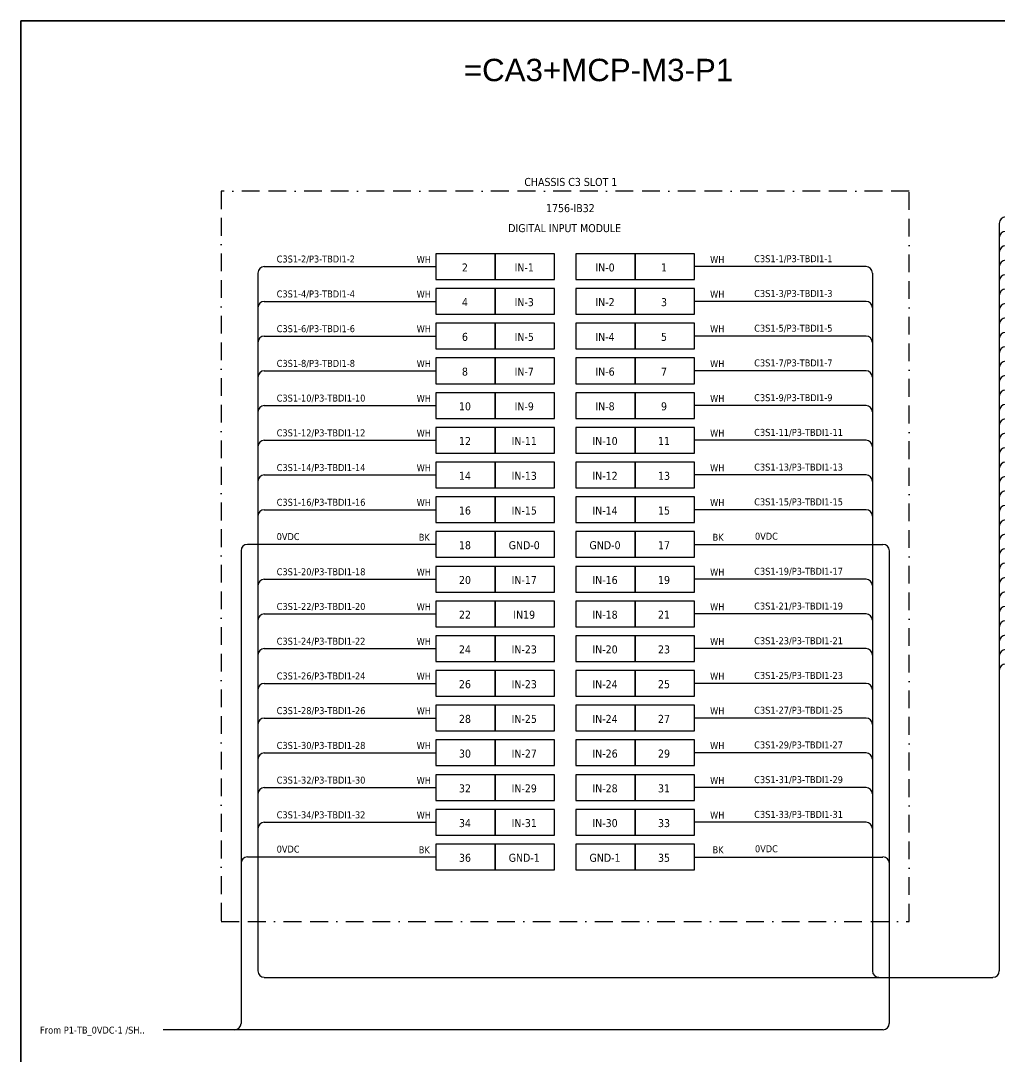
# Model space of a CAD drawing. Header units: millimetres. Extents: x 0 to 62600, y 0 to 14837.
# Drawn here: x 4193 to 5592, y 7233 to 8713 of the extents above; entities that cross this region are included whole.
import ezdxf
from ezdxf.enums import TextEntityAlignment as Align

# ---------------------------------------------------------------- set-up
doc = ezdxf.new("R2010")
doc.units = ezdxf.units.MM
doc.linetypes.add('BORDERX2', pattern=[88.9, 25.4, -12.7, 25.4, -12.7, 0, -12.7])
doc.layers.add('HELPPOINT', color=7, linetype='Continuous')
doc.layers.add('x01001-FrameArea', color=2, linetype='BORDERX2')
doc.layers.add('IE-EQUIP', color=253, linetype='Continuous', lineweight=25)
doc.layers.add('IE-WIRE', color=7, linetype='Continuous', lineweight=25)
doc.styles.get("Standard").update_dxf_attribs({"font": 'arial.ttf'})
doc.styles.add('Tahoma', font='')
doc.styles.get('Tahoma').set_extended_font_data('Tahoma')

msp = doc.modelspace()

# ---------------------------------------------------------------- linework, layer by layer
at = {"layer": 'HELPPOINT', "color": 4, "lineweight": 35}
for p, q in [((4193.3, 6008.4), (4193.3, 8712.6)), ((4193.3, 8712.6), (8086.6, 8712.6)), ((4193.3, 6008.4), (4193.3, 8712.6)), ((4193.3, 8712.6), (8086.6, 8712.6))]:
    msp.add_line(p, q, dxfattribs=at)
at = {"layer": 'IE-EQUIP', "linetype": 'Continuous', "ltscale": 25.4}
for points in [[(4786.7, 8342.8), (4871.4, 8342.8), (4871.4, 8379.5), (4786.7, 8379.5)], [(4871.4, 8342.8), (4956, 8342.8), (4956, 8379.5), (4871.4, 8379.5)], [(4986.9, 8342.8), (5071.5, 8342.8), (5071.5, 8379.5), (4986.9, 8379.5)], [(5071.5, 8342.8), (5156.2, 8342.8), (5156.2, 8379.5), (5071.5, 8379.5)], [(4786.7, 8293.2), (4871.4, 8293.2), (4871.4, 8329.9), (4786.7, 8329.9)], [(4871.4, 8293.2), (4956, 8293.2), (4956, 8329.9), (4871.4, 8329.9)], [(4986.9, 8293.2), (5071.5, 8293.2), (5071.5, 8329.9), (4986.9, 8329.9)], [(5071.5, 8293.2), (5156.2, 8293.2), (5156.2, 8329.9), (5071.5, 8329.9)], [(4786.7, 8243.6), (4871.4, 8243.6), (4871.4, 8280.3), (4786.7, 8280.3)], [(4871.4, 8243.6), (4956, 8243.6), (4956, 8280.3), (4871.4, 8280.3)], [(4986.9, 8243.6), (5071.5, 8243.6), (5071.5, 8280.3), (4986.9, 8280.3)], [(5071.5, 8243.6), (5156.2, 8243.6), (5156.2, 8280.3), (5071.5, 8280.3)], [(4786.7, 8193.9), (4871.4, 8193.9), (4871.4, 8230.6), (4786.7, 8230.6)], [(4871.4, 8193.9), (4956, 8193.9), (4956, 8230.6), (4871.4, 8230.6)], [(4986.9, 8193.9), (5071.5, 8193.9), (5071.5, 8230.6), (4986.9, 8230.6)], [(5071.5, 8193.9), (5156.2, 8193.9), (5156.2, 8230.6), (5071.5, 8230.6)], [(4786.7, 8144.3), (4871.4, 8144.3), (4871.4, 8181), (4786.7, 8181)], [(4871.4, 8144.3), (4956, 8144.3), (4956, 8181), (4871.4, 8181)], [(4986.9, 8144.3), (5071.5, 8144.3), (5071.5, 8181), (4986.9, 8181)], [(5071.5, 8144.3), (5156.2, 8144.3), (5156.2, 8181), (5071.5, 8181)], [(4786.7, 8094.7), (4871.4, 8094.7), (4871.4, 8131.4), (4786.7, 8131.4)], [(4871.4, 8094.7), (4956, 8094.7), (4956, 8131.4), (4871.4, 8131.4)], [(4986.9, 8094.7), (5071.5, 8094.7), (5071.5, 8131.4), (4986.9, 8131.4)], [(5071.5, 8094.7), (5156.2, 8094.7), (5156.2, 8131.4), (5071.5, 8131.4)], [(4786.7, 8045), (4871.4, 8045), (4871.4, 8081.7), (4786.7, 8081.7)], [(4871.4, 8045), (4956, 8045), (4956, 8081.7), (4871.4, 8081.7)], [(4986.9, 8045), (5071.5, 8045), (5071.5, 8081.7), (4986.9, 8081.7)], [(5071.5, 8045), (5156.2, 8045), (5156.2, 8081.7), (5071.5, 8081.7)], [(4786.7, 7995.4), (4871.4, 7995.4), (4871.4, 8032.1), (4786.7, 8032.1)], [(4871.4, 7995.4), (4956, 7995.4), (4956, 8032.1), (4871.4, 8032.1)], [(4986.9, 7995.4), (5071.5, 7995.4), (5071.5, 8032.1), (4986.9, 8032.1)], [(5071.5, 7995.4), (5156.2, 7995.4), (5156.2, 8032.1), (5071.5, 8032.1)], [(4786.7, 7945.8), (4871.4, 7945.8), (4871.4, 7982.5), (4786.7, 7982.5)], [(4871.4, 7945.8), (4956, 7945.8), (4956, 7982.5), (4871.4, 7982.5)], [(4986.9, 7945.8), (5071.5, 7945.8), (5071.5, 7982.5), (4986.9, 7982.5)], [(5071.5, 7945.8), (5156.2, 7945.8), (5156.2, 7982.5), (5071.5, 7982.5)], [(4786.7, 7896.1), (4871.4, 7896.1), (4871.4, 7932.8), (4786.7, 7932.8)], [(4871.4, 7896.1), (4956, 7896.1), (4956, 7932.8), (4871.4, 7932.8)], [(4986.9, 7896.1), (5071.5, 7896.1), (5071.5, 7932.8), (4986.9, 7932.8)], [(5071.5, 7896.1), (5156.2, 7896.1), (5156.2, 7932.8), (5071.5, 7932.8)], [(4786.7, 7846.5), (4871.4, 7846.5), (4871.4, 7883.2), (4786.7, 7883.2)], [(4871.4, 7846.5), (4956, 7846.5), (4956, 7883.2), (4871.4, 7883.2)], [(4986.9, 7846.5), (5071.5, 7846.5), (5071.5, 7883.2), (4986.9, 7883.2)], [(5071.5, 7846.5), (5156.2, 7846.5), (5156.2, 7883.2), (5071.5, 7883.2)], [(4786.7, 7796.9), (4871.4, 7796.9), (4871.4, 7833.6), (4786.7, 7833.6)], [(4871.4, 7796.9), (4956, 7796.9), (4956, 7833.6), (4871.4, 7833.6)], [(4986.9, 7796.9), (5071.5, 7796.9), (5071.5, 7833.6), (4986.9, 7833.6)], [(5071.5, 7796.9), (5156.2, 7796.9), (5156.2, 7833.6), (5071.5, 7833.6)], [(4786.7, 7747.2), (4871.4, 7747.2), (4871.4, 7783.9), (4786.7, 7783.9)], [(4871.4, 7747.2), (4956, 7747.2), (4956, 7783.9), (4871.4, 7783.9)], [(4986.9, 7747.2), (5071.5, 7747.2), (5071.5, 7783.9), (4986.9, 7783.9)], [(5071.5, 7747.2), (5156.2, 7747.2), (5156.2, 7783.9), (5071.5, 7783.9)], [(4786.7, 7697.6), (4871.4, 7697.6), (4871.4, 7734.3), (4786.7, 7734.3)], [(4871.4, 7697.6), (4956, 7697.6), (4956, 7734.3), (4871.4, 7734.3)], [(4986.9, 7697.6), (5071.5, 7697.6), (5071.5, 7734.3), (4986.9, 7734.3)], [(5071.5, 7697.6), (5156.2, 7697.6), (5156.2, 7734.3), (5071.5, 7734.3)], [(4786.7, 7648), (4871.4, 7648), (4871.4, 7684.7), (4786.7, 7684.7)], [(4871.4, 7648), (4956, 7648), (4956, 7684.7), (4871.4, 7684.7)], [(4986.9, 7648), (5071.5, 7648), (5071.5, 7684.7), (4986.9, 7684.7)], [(5071.5, 7648), (5156.2, 7648), (5156.2, 7684.7), (5071.5, 7684.7)], [(4786.7, 7598.3), (4871.4, 7598.3), (4871.4, 7635), (4786.7, 7635)], [(4871.4, 7598.3), (4956, 7598.3), (4956, 7635), (4871.4, 7635)], [(4986.9, 7598.3), (5071.5, 7598.3), (5071.5, 7635), (4986.9, 7635)], [(5071.5, 7598.3), (5156.2, 7598.3), (5156.2, 7635), (5071.5, 7635)], [(4786.7, 7548.7), (4871.4, 7548.7), (4871.4, 7585.4), (4786.7, 7585.4)], [(4871.4, 7548.7), (4956, 7548.7), (4956, 7585.4), (4871.4, 7585.4)], [(4986.9, 7548.7), (5071.5, 7548.7), (5071.5, 7585.4), (4986.9, 7585.4)], [(5071.5, 7548.7), (5156.2, 7548.7), (5156.2, 7585.4), (5071.5, 7585.4)], [(4786.7, 7499.1), (4871.4, 7499.1), (4871.4, 7535.8), (4786.7, 7535.8)], [(4871.4, 7499.1), (4956, 7499.1), (4956, 7535.8), (4871.4, 7535.8)], [(4986.9, 7499.1), (5071.5, 7499.1), (5071.5, 7535.8), (4986.9, 7535.8)], [(5071.5, 7499.1), (5156.2, 7499.1), (5156.2, 7535.8), (5071.5, 7535.8)]]:
    msp.add_lwpolyline(points, close=True, dxfattribs=at)
at = {"layer": 'IE-WIRE', "color": 4, "ltscale": 25.4}
for p, q in [((5591.9, 8423), (5591.9, 7354.6)), ((4532.3, 8352), (4532.3, 7354.6)), ((4541.4, 8361.2), (4786.7, 8361.2)), ((5401.4, 8361.2), (5156.2, 8361.2)), ((5410.6, 8352), (5410.6, 7354.6)), ((4541.4, 8311.5), (4786.7, 8311.5)), ((5401.4, 8311.5), (5156.2, 8311.5)), ((4541.4, 8261.9), (4786.7, 8261.9)), ((5401.4, 8261.9), (5156.2, 8261.9)), ((4541.4, 8212.3), (4786.7, 8212.3)), ((5401.4, 8212.3), (5156.2, 8212.3)), ((4541.4, 8162.6), (4786.7, 8162.6)), ((5401.4, 8162.6), (5156.2, 8162.6)), ((4541.4, 8113), (4786.7, 8113)), ((5401.4, 8113), (5156.2, 8113)), ((4541.4, 8063.4), (4786.7, 8063.4)), ((5401.4, 8063.4), (5156.2, 8063.4)), ((4541.4, 8013.7), (4786.7, 8013.7)), ((5401.4, 8013.7), (5156.2, 8013.7)), ((4541.4, 7914.5), (4786.7, 7914.5)), ((5401.4, 7914.5), (5156.2, 7914.5)), ((4541.4, 7864.8), (4786.7, 7864.8)), ((5401.4, 7864.8), (5156.2, 7864.8)), ((4541.4, 7815.2), (4786.7, 7815.2)), ((5401.4, 7815.2), (5156.2, 7815.2)), ((4541.4, 7765.6), (4786.7, 7765.6)), ((5401.4, 7765.6), (5156.2, 7765.6)), ((4541.4, 7715.9), (4786.7, 7715.9)), ((5401.4, 7715.9), (5156.2, 7715.9)), ((4541.4, 7666.3), (4786.7, 7666.3)), ((5401.4, 7666.3), (5156.2, 7666.3)), ((4541.4, 7616.7), (4786.7, 7616.7)), ((5401.4, 7616.7), (5156.2, 7616.7)), ((4541.4, 7567.1), (4786.7, 7567.1)), ((5401.4, 7567.1), (5156.2, 7567.1))]:
    msp.add_line(p, q, dxfattribs=at)
at = {"layer": 'IE-WIRE', "color": 7, "ltscale": 25.4}
for p, q in [((4786.7, 7964.1), (4517.3, 7964.1)), ((5156.2, 7964.1), (5425.6, 7964.1)), ((4508.2, 7955), (4508.2, 7279.4)), ((5434.7, 7955), (5434.7, 7279.4)), ((4786.7, 7517.4), (4517.3, 7517.4)), ((5156.2, 7517.4), (5425.6, 7517.4)), ((5425.7, 7270.4), (4396.7, 7270.4))]:
    msp.add_line(p, q, dxfattribs=at)
at = {"layer": 'IE-WIRE', "color": 4}
msp.add_line((4541.4, 7345.4), (5582.7, 7345.4), dxfattribs=at)
at = {"layer": 'IE-WIRE', "color": 4, "ltscale": 25.4}
for centre, radius, start, end in [((5601, 8423), 9.14, 90, 180), ((5601, 8402.4), 9.14, 90, 180), ((5601, 8381.8), 9.14, 90, 180), ((5601, 8361.1), 9.14, 90, 180), ((4541.4, 8352), 9.17, 90, 180), ((5401.4, 8352), 9.17, 0, 90), ((5601, 8340.5), 9.14, 90, 180), ((5601, 8319.9), 9.14, 90, 180), ((4541.4, 8302.4), 9.17, 90, 180), ((5401.4, 8302.4), 9.17, 0, 90), ((5601, 8299.3), 9.14, 90, 180), ((5601, 8278.7), 9.14, 90, 180), ((4541.4, 8252.7), 9.17, 90, 180), ((5401.4, 8252.7), 9.17, 0, 90), ((5601, 8258.1), 9.14, 90, 180), ((5601, 8237.5), 9.14, 90, 180), ((5601, 8216.9), 9.14, 90, 180), ((4541.4, 8203.1), 9.17, 90, 180), ((5401.4, 8203.1), 9.17, 0, 90), ((5601, 8196.3), 9.14, 90, 180), ((5601, 8175.6), 9.14, 90, 180), ((4541.4, 8153.5), 9.17, 90, 180), ((5401.4, 8153.5), 9.17, 0, 90), ((5601, 8155), 9.14, 90, 180), ((5601, 8134.4), 9.14, 90, 180), ((4541.4, 8103.8), 9.17, 90, 180), ((5401.4, 8103.8), 9.17, 0, 90), ((5601, 8113.8), 9.14, 90, 180), ((5601, 8093.2), 9.14, 90, 180), ((5601, 8072.6), 9.14, 90, 180), ((4541.4, 8054.2), 9.17, 90, 180), ((5401.4, 8054.2), 9.17, 0, 90), ((5601, 8052), 9.14, 90, 180), ((5601, 8031.4), 9.14, 90, 180), ((4541.4, 8004.6), 9.17, 90, 180), ((5401.4, 8004.6), 9.17, 0, 90), ((5601, 8010.7), 9.14, 90, 180), ((5601, 7990.1), 9.14, 90, 180), ((5601, 7969.5), 9.14, 90, 180), ((5601, 7948.9), 9.14, 90, 180), ((5601, 7928.3), 9.14, 90, 180), ((4541.4, 7905.3), 9.17, 90, 180), ((5401.4, 7905.3), 9.17, 0, 90), ((5601, 7907.7), 9.14, 90, 180), ((5601, 7887.1), 9.14, 90, 180), ((5601, 7866.5), 9.14, 90, 180), ((4541.4, 7855.7), 9.17, 90, 180), ((5401.4, 7855.7), 9.17, 0, 90), ((5601, 7845.9), 9.14, 90, 180), ((5601, 7825.2), 9.14, 90, 180), ((4541.4, 7806), 9.17, 90, 180), ((5401.4, 7806), 9.17, 0, 90), ((5601, 7804.6), 9.14, 90, 180), ((5601, 7784), 9.14, 90, 180), ((4541.4, 7756.4), 9.17, 90, 180), ((5401.4, 7756.4), 9.17, 0, 90), ((4541.4, 7706.8), 9.17, 90, 180), ((5401.4, 7706.8), 9.17, 0, 90), ((4541.4, 7657.1), 9.17, 90, 180), ((5401.4, 7657.1), 9.17, 0, 90), ((4541.4, 7607.5), 9.17, 90, 180), ((5401.4, 7607.5), 9.17, 0, 90), ((4541.4, 7557.9), 9.17, 90, 180), ((5401.4, 7557.9), 9.17, 0, 90)]:
    msp.add_arc(centre, radius, start, end, dxfattribs=at)
at = {"layer": 'IE-WIRE', "color": 7, "ltscale": 25.4}
for centre, radius, start, end in [((4517.3, 7955), 9.14, 90, 180), ((5425.6, 7955), 9.14, 0, 90), ((4517.3, 7508.3), 9.14, 90, 180), ((5425.6, 7508.3), 9.14, 0, 90), ((4499.2, 7279.4), 8.96, 270, 0), ((5425.7, 7279.4), 8.96, 270, 0), ((5425.7, 7279.4), 8.96, 270, 0)]:
    msp.add_arc(centre, radius, start, end, dxfattribs=at)
at = {"layer": 'IE-WIRE', "color": 4}
for centre, start, end in [((4541.4, 7354.6), 180, 270), ((5419.8, 7354.6), 180, 270), ((5582.7, 7354.6), 270, 0)]:
    msp.add_arc(centre, 9.14, start, end, dxfattribs=at)
at = {"layer": 'x01001-FrameArea'}
msp.add_lwpolyline([(4480, 7425.1), (5462.9, 7425.1), (5462.9, 8468.9), (4480, 8468.9)], close=True, dxfattribs=at)

# ---------------------------------------------------------------- texts
at = {"color": 2}
msp.add_text('=CA3+MCP-M3-P1', height=32, dxfattribs=at).set_placement((4826.6, 8626.2))
at = {"color": 2, "style": 'Tahoma'}
for s, height, p in [('CHASSIS C3 SLOT 1', 11.441, (4979.5, 8482.2)), ('1756-IB32', 11.44, (4978.9, 8444.8)), ('DIGITAL INPUT MODULE', 11.441, (4970.7, 8416.2)), ('2', 11.4, (4828.2, 8360)), ('IN-1', 11.44, (4912.9, 8360)), ('IN-0', 11.44, (5028.4, 8360)), ('1', 11.4, (5112.7, 8360)), ('4', 11.4, (4828.2, 8310.4)), ('IN-3', 11.44, (4912.9, 8310.4)), ('IN-2', 11.44, (5028.4, 8310.4)), ('3', 11.4, (5112.7, 8310.4)), ('6', 11.4, (4828.2, 8260.8)), ('IN-5', 11.44, (4912.9, 8260.8)), ('IN-4', 11.44, (5028.4, 8260.8)), ('5', 11.4, (5112.7, 8260.8)), ('8', 11.4, (4828.2, 8211.1)), ('IN-7', 11.44, (4912.9, 8211.1)), ('IN-6', 11.44, (5028.4, 8211.1)), ('7', 11.4, (5112.7, 8211.1)), ('10', 11.44, (4828.2, 8161.5)), ('IN-9', 11.44, (4912.9, 8161.5)), ('IN-8', 11.44, (5028.4, 8161.5)), ('9', 11.4, (5112.7, 8161.5)), ('12', 11.44, (4828.2, 8111.9)), ('IN-11', 11.44, (4912.9, 8111.9)), ('IN-10', 11.44, (5028.4, 8111.9)), ('11', 11.44, (5112.7, 8111.9)), ('14', 11.44, (4828.2, 8062.2)), ('IN-13', 11.44, (4912.9, 8062.2)), ('IN-12', 11.44, (5028.4, 8062.2)), ('13', 11.44, (5112.7, 8062.2)), ('16', 11.44, (4828.2, 8012.6)), ('IN-15', 11.44, (4912.9, 8012.6)), ('IN-14', 11.44, (5028.4, 8012.6)), ('15', 11.44, (5112.7, 8012.6)), ('18', 11.44, (4828.2, 7963)), ('GND-0', 11.44, (4912.9, 7963)), ('GND-0', 11.44, (5028.4, 7963)), ('17', 11.44, (5112.7, 7963)), ('20', 11.44, (4828.2, 7913.3)), ('IN-17', 11.44, (4912.9, 7913.3)), ('IN-16', 11.44, (5028.4, 7913.3)), ('19', 11.44, (5112.7, 7913.3)), ('22', 11.44, (4828.2, 7863.7)), ('IN19', 11.44, (4912.9, 7863.7)), ('IN-18', 11.44, (5028.4, 7863.7)), ('21', 11.44, (5112.7, 7863.7)), ('24', 11.44, (4828.2, 7814.1)), ('IN-23', 11.44, (4912.9, 7814.1)), ('IN-20', 11.44, (5028.4, 7814.1)), ('23', 11.44, (5112.7, 7814.1)), ('26', 11.44, (4828.2, 7764.4)), ('IN-23', 11.44, (4912.9, 7764.4)), ('IN-24', 11.44, (5028.4, 7764.4)), ('25', 11.44, (5112.7, 7764.4)), ('28', 11.44, (4828.2, 7714.8)), ('IN-25', 11.44, (4912.9, 7714.8)), ('IN-24', 11.44, (5028.4, 7714.8)), ('27', 11.44, (5112.7, 7714.8)), ('30', 11.44, (4828.2, 7665.2)), ('IN-27', 11.44, (4912.9, 7665.2)), ('IN-26', 11.44, (5028.4, 7665.2)), ('29', 11.44, (5112.7, 7665.2)), ('32', 11.44, (4828.2, 7615.5)), ('IN-29', 11.44, (4912.9, 7615.5)), ('IN-28', 11.44, (5028.4, 7615.5)), ('31', 11.44, (5112.7, 7615.5)), ('34', 11.44, (4828.2, 7565.9)), ('IN-31', 11.44, (4912.9, 7565.9)), ('IN-30', 11.44, (5028.4, 7565.9)), ('33', 11.44, (5112.7, 7565.9)), ('36', 11.44, (4828.2, 7516.3)), ('GND-1', 11.44, (4912.9, 7516.3)), ('GND-1', 11.44, (5028.4, 7516.3)), ('35', 11.44, (5112.7, 7516.3))]:
    msp.add_text(s, height=height, dxfattribs=at).set_placement(p, align=Align.MIDDLE_CENTER)
at = {"color": 4, "style": 'Tahoma'}
for s, height, p in [('C3S1-2/P3-TBDI1-2', 9.949, (4559.1, 8367.1)), ('C3S1-1/P3-TBDI1-1', 9.949, (5241.6, 8367.5)), ('WH', 9.95, (4759.2, 8366.4)), ('WH', 9.95, (5178.6, 8366.4)), ('C3S1-4/P3-TBDI1-4', 9.949, (4559.1, 8317.2)), ('WH', 9.95, (4759.2, 8316.8)), ('WH', 9.95, (5178.6, 8316.8)), ('C3S1-3/P3-TBDI1-3', 9.949, (5241.6, 8317.8)), ('C3S1-6/P3-TBDI1-6', 9.949, (4559.1, 8267.5)), ('WH', 9.95, (4759.2, 8267.2)), ('WH', 9.95, (5178.6, 8267.2)), ('C3S1-5/P3-TBDI1-5', 9.949, (5241.6, 8268.2)), ('C3S1-8/P3-TBDI1-8', 9.949, (4559.1, 8217.9)), ('WH', 9.95, (4759.2, 8217.5)), ('WH', 9.95, (5178.6, 8217.5)), ('C3S1-7/P3-TBDI1-7', 9.949, (5241.6, 8218.6)), ('C3S1-10/P3-TBDI1-10', 9.949, (4559.1, 8168.3)), ('WH', 9.95, (4759.2, 8167.9)), ('WH', 9.95, (5178.6, 8167.9)), ('C3S1-9/P3-TBDI1-9', 9.949, (5241.6, 8168.9)), ('C3S1-12/P3-TBDI1-12', 9.949, (4559.1, 8118.6)), ('WH', 9.95, (4759.2, 8118.3)), ('WH', 9.95, (5178.6, 8118.3)), ('C3S1-11/P3-TBDI1-11', 9.949, (5241.6, 8119.3)), ('C3S1-14/P3-TBDI1-14', 9.949, (4559.1, 8069)), ('WH', 9.95, (4759.2, 8068.6)), ('WH', 9.95, (5178.6, 8068.6)), ('C3S1-13/P3-TBDI1-13', 9.949, (5241.6, 8069.7)), ('C3S1-16/P3-TBDI1-16', 9.949, (4559.1, 8019.4)), ('WH', 9.95, (4759.2, 8019)), ('WH', 9.95, (5178.6, 8019)), ('C3S1-15/P3-TBDI1-15', 9.949, (5241.6, 8020)), ('C3S1-20/P3-TBDI1-18', 9.949, (4559.1, 7920.1)), ('WH', 9.95, (4759.2, 7919.7)), ('WH', 9.95, (5178.6, 7919.7)), ('C3S1-19/P3-TBDI1-17', 9.949, (5241.6, 7920.8)), ('C3S1-22/P3-TBDI1-20', 9.949, (4559.1, 7870.5)), ('WH', 9.95, (4759.2, 7870.1)), ('WH', 9.95, (5178.6, 7870.1)), ('C3S1-21/P3-TBDI1-19', 9.949, (5241.6, 7871.1)), ('C3S1-24/P3-TBDI1-22', 9.949, (4559.1, 7820.8)), ('WH', 9.95, (4759.2, 7820.5)), ('WH', 9.95, (5178.6, 7820.5)), ('C3S1-23/P3-TBDI1-21', 9.949, (5241.6, 7821.5)), ('C3S1-26/P3-TBDI1-24', 9.949, (4559.1, 7771.2)), ('WH', 9.95, (4759.2, 7770.8)), ('WH', 9.95, (5178.6, 7770.8)), ('C3S1-25/P3-TBDI1-23', 9.949, (5241.6, 7771.9)), ('C3S1-28/P3-TBDI1-26', 9.949, (4559.1, 7721.6)), ('WH', 9.95, (4759.2, 7721.2)), ('WH', 9.95, (5178.6, 7721.2)), ('C3S1-27/P3-TBDI1-25', 9.949, (5241.6, 7722.2)), ('C3S1-30/P3-TBDI1-28', 9.949, (4559.1, 7671.9)), ('C3S1-29/P3-TBDI1-27', 9.949, (5241.6, 7672.6)), ('WH', 9.95, (4759.2, 7671.6)), ('WH', 9.95, (5178.6, 7671.6)), ('C3S1-32/P3-TBDI1-30', 9.949, (4559.1, 7622.3)), ('WH', 9.95, (4759.2, 7621.9)), ('WH', 9.95, (5178.6, 7621.9)), ('C3S1-31/P3-TBDI1-29', 9.949, (5241.6, 7623)), ('C3S1-34/P3-TBDI1-32', 9.949, (4559.1, 7572.7)), ('WH', 9.95, (4759.2, 7572.3)), ('WH', 9.95, (5178.6, 7572.3)), ('C3S1-33/P3-TBDI1-31', 9.949, (5241.6, 7573.3))]:
    msp.add_text(s, height=height, dxfattribs=at).set_placement(p)
at = {"color": 7, "style": 'Tahoma'}
for s, height, p in [('0VDC', 9.95, (4559.1, 7970.4)), ('BK', 9.95, (4762.2, 7969.4)), ('BK', 9.95, (5182.1, 7969.4)), ('0VDC', 9.95, (5242.7, 7970.9)), ('0VDC', 9.95, (4559.1, 7523.7)), ('0VDC', 9.95, (5242.7, 7524.2)), ('BK', 9.95, (4762.2, 7522.7)), ('BK', 9.95, (5182.1, 7522.7)), ('From P1-TB_0VDC-1 /SH..', 9.949, (4220.9, 7265))]:
    msp.add_text(s, height=height, dxfattribs=at).set_placement(p)

doc.saveas('drawing.dxf')
